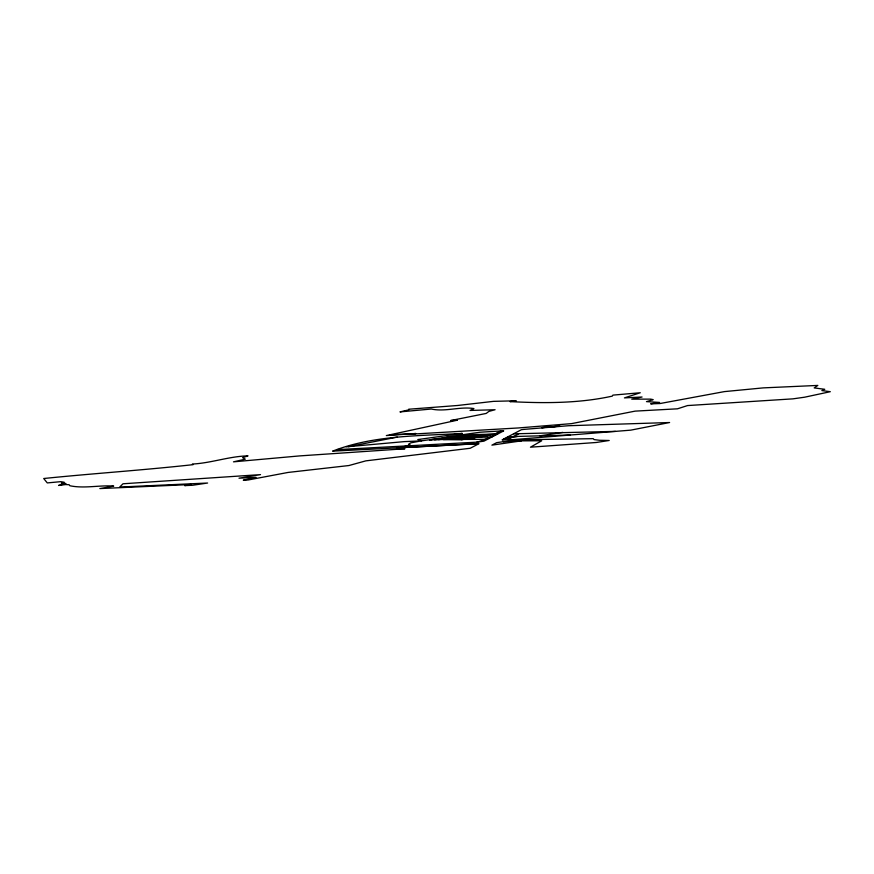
<?xml version="1.0" encoding="UTF-8"?>
<svg xmlns="http://www.w3.org/2000/svg" width="874" height="874" viewBox="0 0 874 874"><rect width="100%" height="100%" fill="white"/><g stroke="black" fill="none" stroke-linecap="round" stroke-linejoin="round"><path stroke-width="1.31" d="M346.18 446.843L404.476 441.61L421.541 440.857L410.627 442.878L408.431 444.396L410.299 445.084L396.545 448.493L404.935 448.766L299.695 455.9L233.478 461.843L245.277 459.167L242.622 457.67L248.03 455.867C229.272 456.283 211.246 463.089 192.4 464.05L193.078 464.662C143.992 470.103 94.72 473.347 45.612 478.318L43.7 478.515L47.283 482.918L60.787 481.661L64.195 482.251L61.311 483.103L65.943 483.486L58.569 485.452L65.637 484.557L69.101 484.72L69.876 485.747C84.254 488.784 99.155 484.994 113.729 486.097L99.844 488.577L191.242 484.513L184.698 485.605L192.673 485.256L207.608 483.027L119.683 487.058L123.016 483.781L260.507 474.626L238.995 478.198L256.071 477.379L243.3 480.197L248.129 479.979L288.081 472.441L348.923 465.536L365.835 460.86L470.168 448.275L478.985 443.697L332.612 451.148C373.679 435.077 418.701 436.05 462.259 433.406L417.805 439.556L421.541 440.857L428.173 439.906L447.39 439.371L456.119 438.027L464.935 437.787L456.206 439.119L465.034 438.879L489.757 435.099L472.113 435.591L464.837 436.694L482.481 436.202M503.02 439.371L521.374 429.713L523.734 429.407L568.493 425.725L669.604 422.524L630.744 430.15L513.431 439.6L502.113 439.841L504.364 439.404M507.805 439.48L518.806 433.701L615.46 431.385M500.9 430.948L479.946 432.237L447.193 436.913L494.673 434.159L500.9 430.948L503.686 430.893L483.89 441.173L476.767 442.168L336.818 449.64M348.398 446.669L397.299 437.098M429.68 439.873L449.149 436.803M461.527 439.72L477.106 437.251L491.931 437.076M429.746 439.851L437.022 438.748L454.655 438.256M434.159 439.731L452.994 436.945M438.573 439.611L445.838 438.497M442.976 439.491L450.252 438.377M463.428 436.355L452.273 437.055M469.251 436.574L476.516 435.46M473.664 436.454L480.929 435.339M460.62 438.999L467.896 437.885M478.067 436.334L485.343 435.219M539.946 435.809L562.812 432.39M504.178 438.759L517.539 436.421L570.099 435.044M503.424 441.665L496.672 442.659L491.898 445.139L521.428 440.857L541.705 440.78L530.452 447.193L596.276 442.484L609.211 440.485L599.586 440.278L594.047 439.589L593.271 438.672L526.946 439.666L503.424 441.665L521.428 440.857M411.468 434.149L518.315 427.954L571.53 423.628L635.103 411.13L677.47 408.813L687.532 405.569L792.926 398.85L804.637 397.2L830.3 391.694L821.877 390.58L824.739 389.291L814.218 387.914L817.813 385.423L763.275 387.881L724.404 391.607L659.936 403.548L650.693 403.843L659.575 402.422L646.476 401.625L653.184 399.637L650.638 399.123L631.738 399.156L642.062 397.014L624.418 397.899L640.26 392.754L612.871 395.124L612.313 396.119C578.785 403.482 544.032 403.362 509.946 401.603L516.184 400.784L493.449 401.363L457.659 405.481L408.617 409.24L408.999 409.808L399.953 411.905L431.33 409.021C445.205 412.113 459.8 406.301 473.916 408.562L470.037 410.452L495.088 409.731L488.937 411.381L486.195 413.435L450.689 420.536L457.364 420.186L386.341 435.569L415.849 433.526L389.476 434.881M478.187 443.653L398.522 447.794M476.767 442.168C484.491 440.332 506.975 429.877 494.673 434.159L460.554 434.804M517.539 436.421L507.936 436.836M513.77 433.854L518.806 433.701M487.998 435.361L451.104 437.055L434.913 439.535L466.465 438.65M463.482 438.005L472.299 437.765M440.649 438.835L448.646 438.617M462.761 438.224L470.747 437.994M487.495 439.316L443.479 439.48L460.893 439.731L497.448 434.138L494.673 434.159M559.677 426.108L541.793 427.626L559.677 426.108"/></g></svg>
